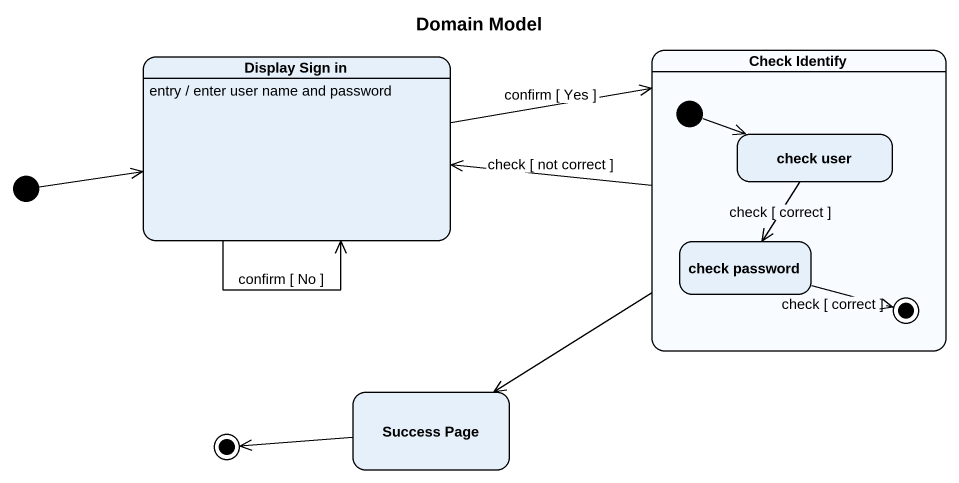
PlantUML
@startuml
title Domain Model
hide empty description
state "Display Sign in" as Display_Sign_in
Display_Sign_in : entry / enter user name and password
state "Check Identify" as Check_Identify {
  state "check user" as check_user
  state "check password" as check_password
  [*] -right-> check_user
  check_password -right-> [*] : check [ correct ]
}
state "Success Page" as Success_Page
[*] -right-> Display_Sign_in
Display_Sign_in --> Display_Sign_in : confirm [ No ]
Display_Sign_in -right-> Check_Identify : confirm [ Yes ]
Check_Identify -left-> Display_Sign_in : check [ not correct ]
Check_Identify --> Success_Page
check_user --> check_password : check [ correct ]
Success_Page -left-> [*]
@enduml
